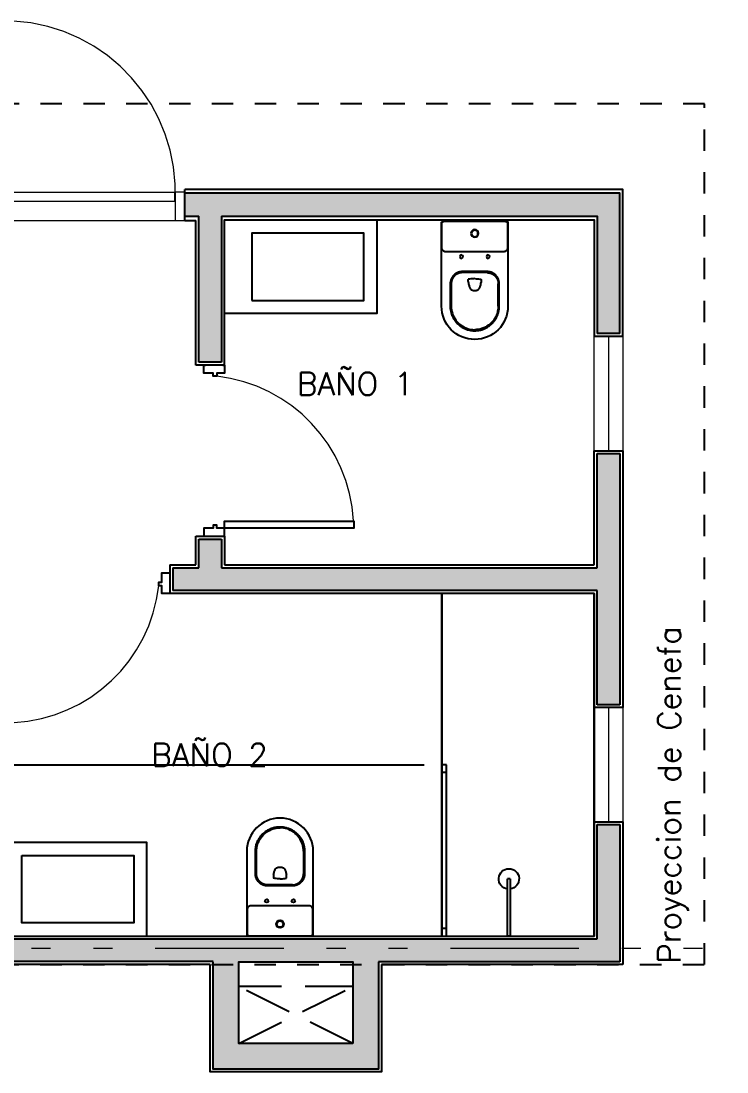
# Model space of a CAD drawing. Header units: metres. Extents: x 219 to 707, y -561 to -17.
# Drawn here: x 359.91 to 363.62, y -280.71 to -275.19 of the extents above; entities that cross this region are included whole.
import ezdxf

# ---------------------------------------------------------------- set-up
doc = ezdxf.new("R2010")
doc.units = ezdxf.units.M
for name, pattern in [('CYPE_RAYA', [0.225, 0.1125, -0.1125]), ('CYPE_RAYAPUNTOPUNTO', [0.45, 0.225, -0.075, 0, -0.075, 0, -0.075]), ('HIDDEN', [0.375, 0.25, -0.125]), ('HIDDEN2', [4.7625, 3.175, -1.5875])]:
    doc.linetypes.add(name, pattern=pattern)
for name, color, linetype in [('6', 6, 'Continuous'), ('A-Aberturas', 2, 'Continuous'), ('A-Equipamiento fijo', 253, 'Continuous'), ('A-Muros', 4, 'Continuous'), ('A-Proyección', 1, 'HIDDEN'), ('A-Revoques', 1, 'Continuous'), ('A-Texto', 3, 'Continuous'), ('Dr Ejes en bloque', 4, 'Continuous')]:
    doc.layers.add(name, color=color, linetype=linetype)
doc.layers.add('COTAS_REPLANTEO', color=7, linetype='CYPE_RAYAPUNTOPUNTO', lineweight=0)
doc.layers.add('M1-Muro Común 20', color=12, linetype='Continuous', transparency=0.5)
doc.styles.add('T12', font='romans.shx', dxfattribs={"height": 0.12})

# ---------------------------------------------------------------- blocks, each defined once
blk = doc.blocks.new('P230+cd23f_p')
at = {"layer": 'A-Equipamiento fijo'}
for p, q in [((-146.3, 0), (146.3, 0)), ((146.3, 0), (147.1, 0)), ((162.3, 0), (170.4, 0)), ((-174.4, -4), (-174.4, -445)), ((-172.3, -10), (-172.3, -138.8)), ((-172.3, -10), (-172.3, -10)), ((-172.3, -10), (-172.3, -138.8)), ((-170.4, 0), (-162.3, 0)), ((-162.3, 0), (-147.5, 0)), ((-147.5, 0), (-147.5, 0)), ((-147.5, 0), (-147.1, 0)), ((-147.1, 0), (-146.3, 0)), ((147.1, 0), (147.5, 0)), ((147.5, 0), (147.5, 0)), ((147.5, 0), (162.3, 0)), ((172.3, -138.8), (172.3, -10)), ((172.3, -10), (172.3, -10)), ((172.3, -138.8), (172.3, -10)), ((174.4, -445), (174.4, -4)), ((-172.3, -138.8), (-172.3, -138.8)), ((-152.3, -158.8), (152.3, -158.8)), ((-152.3, -158.8), (-152.3, -158.8)), ((-152.3, -158.8), (152.3, -158.8)), ((152.3, -158.8), (152.3, -158.8)), ((172.3, -138.8), (172.3, -138.8)), ((-65, -263.2), (65, -263.2)), ((-65, -268.6), (65, -268.6)), ((-128.8, -445), (-128.8, -327)), ((-123.4, -445), (-123.4, -327)), ((-33.8, -303.8), (-33.7, -303.5)), ((33.7, -303.5), (33.8, -303.8)), ((123.4, -327), (123.4, -445)), ((128.8, -327), (128.8, -445))]:
    blk.add_line(p, q, dxfattribs=at)
for points in [[(-172.3, -138.8, 0), (-172.2, -140.5, 0), (-172, -142.1, 0), (-171.7, -143.8, 0), (-171.2, -145.4, 0), (-170.6, -147, 0), (-169.8, -148.5, 0), (-168.9, -149.9, 0), (-167.9, -151.3, 0), (-166.8, -152.5, 0), (-165.6, -153.7, 0), (-164.3, -154.8, 0), (-162.9, -155.7, 0), (-161.5, -156.6, 0), (-159.9, -157.3, 0), (-158.3, -157.9, 0), (-156.7, -158.3, 0), (-155.3, -158.6, 0), (-153.8, -158.7, 0), (-152.3, -158.8, 0)], [(-172.3, -138.8, 0), (-172.3, -139.8, 0), (-172.2, -140.8, 0), (-172.1, -141.8, 0), (-171.9, -142.9, 0), (-171.7, -143.9, 0), (-171.4, -144.9, 0), (-171, -145.8, 0), (-170.6, -146.8, 0), (-170.2, -147.7, 0), (-169.7, -148.7, 0), (-169.2, -149.6, 0), (-168.6, -150.4, 0), (-168, -151.3, 0), (-167.3, -152.1, 0), (-166.6, -152.8, 0), (-165.8, -153.5, 0), (-165.1, -154.2, 0), (-164.2, -154.8, 0), (-163.4, -155.4, 0), (-162.5, -156, 0), (-161.6, -156.5, 0), (-160.7, -157, 0), (-159.7, -157.4, 0), (-158.7, -157.7, 0), (-157.7, -158, 0), (-156.7, -158.3, 0), (-155.7, -158.5, 0), (-154.7, -158.6, 0), (-153.6, -158.7, 0), (-152.6, -158.8, 0), (-152.4, -158.8, 0)], [(152.3, -158.8, 0), (154, -158.7, 0), (155.7, -158.5, 0), (157.3, -158.1, 0), (158.9, -157.7, 0), (160.5, -157, 0), (162, -156.3, 0), (163.5, -155.4, 0), (164.8, -154.4, 0), (166.1, -153.3, 0), (167.3, -152.1, 0), (168.3, -150.8, 0), (169.3, -149.4, 0), (170.1, -147.9, 0), (170.8, -146.4, 0), (171.4, -144.8, 0), (171.8, -143.2, 0), (172.1, -141.7, 0), (172.3, -140.3, 0), (172.3, -138.8, 0)], [(152.5, -158.8, 0), (153.3, -158.8, 0), (154.3, -158.7, 0), (155.4, -158.5, 0), (156.4, -158.4, 0), (157.4, -158.1, 0), (158.4, -157.8, 0), (159.4, -157.5, 0), (160.3, -157.1, 0), (161.3, -156.7, 0), (162.2, -156.2, 0), (163.1, -155.6, 0), (164, -155, 0), (164.8, -154.4, 0), (165.6, -153.7, 0), (166.4, -153, 0), (167.1, -152.3, 0), (167.7, -151.5, 0), (168.4, -150.7, 0), (169, -149.9, 0), (169.5, -149, 0), (170, -148.1, 0), (170.5, -147.1, 0), (170.9, -146.2, 0), (171.3, -145.2, 0), (171.6, -144.2, 0), (171.8, -143.2, 0), (172, -142.2, 0), (172.2, -141.1, 0), (172.3, -140.1, 0), (172.3, -139.1, 0), (172.3, -138.8, 0)], [(-128.8, -327, 0), (-128.7, -323.6, 0), (-128.5, -320.1, 0), (-128, -316.6, 0), (-127.3, -313.1, 0), (-126.4, -309.6, 0), (-125.3, -306.1, 0), (-124.1, -302.8, 0), (-122.6, -299.5, 0), (-120.9, -296.2, 0), (-119.1, -293.1, 0), (-117.1, -290.1, 0), (-114.9, -287.2, 0), (-112.6, -284.5, 0), (-110.1, -281.9, 0), (-107.5, -279.4, 0), (-104.8, -277, 0), (-101.9, -274.9, 0), (-98.9, -272.9, 0), (-95.8, -271.1, 0), (-92.5, -269.4, 0), (-89.2, -267.9, 0), (-85.9, -266.7, 0), (-82.4, -265.6, 0), (-78.9, -264.7, 0), (-75.4, -264, 0), (-71.9, -263.5, 0), (-68.4, -263.3, 0), (-65, -263.2, 0)], [(-65, -268.6, 0), (-66.2, -268.6, 0), (-67.6, -268.6, 0), (-68.7, -268.7, 0), (-69.9, -268.8, 0), (-71, -268.9, 0), (-71.9, -269, 0), (-73.1, -269.2, 0), (-74.2, -269.3, 0), (-75.2, -269.5, 0), (-76.1, -269.7, 0), (-77.4, -269.9, 0), (-78.8, -270.2, 0), (-80, -270.5, 0), (-81.2, -270.8, 0), (-82.3, -271.2, 0), (-83.1, -271.4, 0), (-83.9, -271.7, 0), (-84.7, -271.9, 0), (-85.5, -272.3, 0), (-86.3, -272.6, 0), (-87.2, -272.9, 0), (-88.2, -273.4, 0), (-89, -273.8, 0), (-89.6, -274, 0), (-90.2, -274.3, 0), (-90.9, -274.7, 0), (-91.7, -275.1, 0), (-92.4, -275.4, 0), (-92.8, -275.7, 0), (-93.5, -276.1, 0), (-94.1, -276.4, 0), (-94.7, -276.7, 0), (-95.3, -277.1, 0), (-95.9, -277.4, 0), (-96.7, -277.9, 0), (-97.2, -278.3, 0), (-98, -278.8, 0), (-98.8, -279.3, 0), (-99.7, -280, 0), (-100.6, -280.6, 0), (-101.2, -281.1, 0), (-101.9, -281.7, 0), (-102.3, -282, 0), (-102.9, -282.5, 0), (-103.7, -283.2, 0), (-104.3, -283.8, 0), (-104.7, -284.2, 0), (-105.1, -284.6, 0), (-105.5, -285, 0), (-105.9, -285.4, 0), (-106.3, -285.7, 0), (-106.7, -286.2, 0), (-107.5, -286.9, 0), (-108.4, -287.9, 0), (-109.2, -288.7, 0), (-109.8, -289.5, 0), (-110.5, -290.3, 0), (-111.1, -291.1, 0), (-111.8, -292, 0), (-112.5, -292.9, 0), (-113.1, -293.9, 0), (-113.7, -294.7, 0), (-114.4, -295.8, 0), (-114.8, -296.4, 0), (-115.1, -296.9, 0), (-115.4, -297.4, 0), (-115.7, -298, 0), (-116, -298.6, 0), (-116.3, -299.1, 0), (-116.4, -299.4, 0), (-116.6, -299.6, 0), (-116.7, -299.9, 0), (-116.9, -300.2, 0), (-117.1, -300.6, 0), (-117.4, -301.3, 0), (-117.7, -301.9, 0), (-118, -302.4, 0), (-118.2, -302.9, 0), (-118.4, -303.4, 0), (-118.7, -304.1, 0), (-119, -304.8, 0), (-119.7, -306.5, 0), (-120.3, -307.9, 0), (-120.8, -309.4, 0), (-121.2, -311, 0), (-121.6, -312.6, 0), (-122, -314.2, 0), (-122.3, -315.8, 0), (-122.5, -316.9, 0), (-122.7, -318, 0), (-122.9, -319.1, 0), (-123, -320.3, 0), (-123.1, -321.2, 0), (-123.2, -322.1, 0), (-123.3, -322.8, 0), (-123.3, -323.5, 0), (-123.3, -324.2, 0), (-123.4, -325.1, 0), (-123.4, -325.4, 0), (-123.4, -325.6, 0), (-123.4, -325.8, 0), (-123.4, -326.2, 0), (-123.4, -326.4, 0), (-123.4, -326.6, 0), (-123.4, -326.7, 0), (-123.4, -326.8, 0), (-123.4, -327, 0)], [(65, -263.2, 0), (68.4, -263.3, 0), (71.9, -263.5, 0), (75.4, -264, 0), (78.9, -264.7, 0), (82.4, -265.6, 0), (85.9, -266.7, 0), (89.2, -267.9, 0), (92.5, -269.4, 0), (95.8, -271.1, 0), (98.9, -272.9, 0), (101.9, -274.9, 0), (104.8, -277, 0), (107.5, -279.4, 0), (110.1, -281.9, 0), (112.6, -284.5, 0), (114.9, -287.2, 0), (117.1, -290.1, 0), (119.1, -293.1, 0), (120.9, -296.2, 0), (122.6, -299.5, 0), (124.1, -302.8, 0), (125.3, -306.1, 0), (126.4, -309.6, 0), (127.3, -313.1, 0), (128, -316.6, 0), (128.5, -320.1, 0), (128.7, -323.6, 0), (128.8, -327, 0)], [(65, -268.6, 0), (66.2, -268.6, 0), (67.6, -268.6, 0), (68.7, -268.7, 0), (69.9, -268.8, 0), (71, -268.9, 0), (71.9, -269, 0), (73.1, -269.2, 0), (74.2, -269.3, 0), (75.2, -269.5, 0), (76.1, -269.7, 0), (77.4, -269.9, 0), (78.8, -270.2, 0), (80, -270.5, 0), (81.2, -270.8, 0), (82.3, -271.2, 0), (83.1, -271.4, 0), (83.9, -271.7, 0), (84.7, -271.9, 0), (85.5, -272.3, 0), (86.3, -272.6, 0), (87.2, -272.9, 0), (88.3, -273.5, 0), (89.2, -273.9, 0), (89.8, -274.1, 0), (90.7, -274.6, 0), (91.6, -275, 0), (92.4, -275.4, 0), (92.9, -275.7, 0), (93.7, -276.2, 0), (94.3, -276.5, 0), (95.1, -276.9, 0), (95.7, -277.3, 0), (96.6, -277.8, 0), (97.2, -278.3, 0), (98, -278.8, 0), (98.8, -279.3, 0), (99.7, -280, 0), (100.6, -280.6, 0), (101.4, -281.3, 0), (102.1, -281.9, 0), (102.8, -282.4, 0), (103.8, -283.3, 0), (104.8, -284.2, 0), (105.6, -285, 0), (106.3, -285.7, 0), (106.8, -286.2, 0), (107.5, -286.9, 0), (108.5, -288, 0), (109.2, -288.8, 0), (109.9, -289.5, 0), (110.5, -290.3, 0), (111.1, -291.1, 0), (112, -292.2, 0), (112.8, -293.4, 0), (113.6, -294.6, 0), (114.4, -295.8, 0), (114.8, -296.6, 0), (115.2, -297.2, 0), (115.6, -297.9, 0), (116, -298.6, 0), (116.3, -299.1, 0), (116.5, -299.5, 0), (116.7, -299.8, 0), (116.8, -300.1, 0), (117.1, -300.6, 0), (117.5, -301.4, 0), (117.8, -302.1, 0), (118.1, -302.6, 0), (118.3, -303.2, 0), (118.7, -304, 0), (119, -304.8, 0), (119.8, -306.8, 0), (120.4, -308.4, 0), (121, -310.3, 0), (121.5, -312.1, 0), (121.9, -313.8, 0), (122.3, -315.8, 0), (122.5, -316.9, 0), (122.7, -318, 0), (122.9, -319.1, 0), (123, -320.3, 0), (123.1, -321.2, 0), (123.2, -322.1, 0), (123.3, -322.8, 0), (123.3, -323.5, 0), (123.3, -324.2, 0), (123.4, -325.1, 0), (123.4, -325.4, 0), (123.4, -325.7, 0), (123.4, -326.2, 0), (123.4, -326.4, 0), (123.4, -326.6, 0), (123.4, -326.7, 0), (123.4, -326.8, 0), (123.4, -327, 0)], [(0, -300, 0), (-6.7, -300.4, 0), (-13.4, -300.9, 0), (-20.2, -301.6, 0), (-27, -302.4, 0), (-33.7, -303.5, 0)], [(-23.5, -352.3, 0), (-25.1, -349.4, 0), (-26.5, -346.4, 0), (-27.8, -343.3, 0), (-29, -340.2, 0), (-30, -337.1, 0), (-31.2, -333.1, 0), (-32.1, -329, 0), (-32.8, -324.9, 0), (-33.3, -320.8, 0)], [(0, -300, 0), (6.7, -300.4, 0), (13.4, -300.9, 0), (20.2, -301.6, 0), (27, -302.4, 0), (33.7, -303.5, 0)], [(33.3, -320.8, 0), (32.8, -324.9, 0), (32.1, -329, 0), (31.2, -333.1, 0), (30, -337.1, 0), (28.7, -341, 0), (27.2, -344.8, 0), (25.4, -348.6, 0), (23.5, -352.3, 0)], [(-15.5, -359.4, 0), (-16.7, -358.8, 0), (-17.9, -358.2, 0), (-19, -357.4, 0), (-20.1, -356.5, 0), (-20.9, -355.8, 0), (-21.6, -355, 0), (-22.3, -354.1, 0), (-22.9, -353.2, 0), (-23.5, -352.3, 0)], [(0, -362.5, 0), (-2.7, -362.5, 0), (-5.3, -362.2, 0), (-7.9, -361.8, 0), (-10.4, -361.2, 0), (-12.9, -360.4, 0), (-15.5, -359.4, 0)], [(15.5, -359.4, 0), (12.9, -360.4, 0), (10.4, -361.2, 0), (7.9, -361.8, 0), (5.3, -362.2, 0), (2.7, -362.5, 0), (0, -362.5, 0)], [(23.5, -352.3, 0), (22.8, -353.5, 0), (22, -354.6, 0), (21.1, -355.6, 0), (20.1, -356.5, 0), (19, -357.4, 0), (17.9, -358.2, 0), (16.7, -358.8, 0), (15.5, -359.4, 0)], [(0, -573.8, 0), (-0.4, -573.8, 0), (-0.6, -573.8, 0), (-0.6, -573.8, 0), (-0.6, -573.8, 0), (-0.6, -573.8, 0), (-0.6, -573.8, 0), (-0.6, -573.8, 0), (-0.6, -573.8, 0), (-4.8, -573.8, 0), (-10.1, -573.4, 0), (-12.7, -573.2, 0), (-13, -573.2, 0), (-13.2, -573.2, 0), (-13.2, -573.2, 0), (-13.2, -573.2, 0), (-13.2, -573.2, 0), (-13.2, -573.2, 0), (-13.2, -573.2, 0), (-13.2, -573.2, 0), (-13.2, -573.2, 0), (-16.5, -572.8, 0), (-19.7, -572.3, 0), (-24.3, -571.5, 0), (-28.8, -570.6, 0), (-29.3, -570.5, 0), (-29.8, -570.3, 0), (-30.3, -570.2, 0), (-30.8, -570.1, 0), (-31.3, -570, 0), (-31.8, -569.9, 0), (-32.3, -569.7, 0), (-32.7, -569.6, 0), (-34.6, -569.1, 0), (-37.4, -568.3, 0), (-40.1, -567.4, 0), (-42.5, -566.6, 0), (-42.8, -566.5, 0), (-43, -566.4, 0), (-43.3, -566.3, 0), (-43.6, -566.2, 0), (-43.8, -566.2, 0), (-44.1, -566.1, 0), (-44.4, -566, 0), (-47.3, -564.9, 0), (-50.1, -563.7, 0), (-52.6, -562.6, 0), (-52.8, -562.5, 0), (-53, -562.4, 0), (-53.2, -562.3, 0), (-53.5, -562.2, 0), (-54, -562, 0), (-56.2, -560.9, 0), (-60, -559, 0), (-63.6, -557, 0), (-67.3, -554.9, 0), (-71.9, -551.9, 0), (-73.9, -550.5, 0), (-74.2, -550.4, 0), (-74.4, -550.2, 0), (-74.6, -550, 0), (-74.8, -549.9, 0), (-75.1, -549.7, 0), (-75.3, -549.6, 0), (-75.5, -549.4, 0), (-79.6, -546.3, 0), (-83.6, -543.1, 0), (-87, -540.1, 0), (-88.4, -538.7, 0), (-88.6, -538.5, 0), (-88.8, -538.3, 0), (-89, -538.2, 0), (-89.2, -538, 0), (-89.4, -537.8, 0), (-89.6, -537.6, 0), (-92.3, -534.9, 0), (-94.9, -532.1, 0), (-97.2, -529.6, 0), (-98.1, -528.5, 0), (-98.2, -528.4, 0), (-98.4, -528.2, 0), (-98.5, -528.1, 0), (-98.6, -528, 0), (-98.7, -527.8, 0), (-98.8, -527.7, 0), (-98.9, -527.6, 0), (-101.1, -524.8, 0), (-103.3, -522, 0), (-103.7, -521.4, 0), (-104.2, -520.8, 0), (-104.6, -520.3, 0), (-105, -519.7, 0), (-105.4, -519.1, 0), (-105.8, -518.6, 0), (-106.2, -518, 0), (-106.6, -517.4, 0), (-109.2, -513.4, 0), (-110.4, -511.4, 0), (-111, -510.4, 0), (-111.3, -509.9, 0), (-111.5, -509.6, 0), (-111.6, -509.5, 0), (-111.6, -509.4, 0), (-111.6, -509.4, 0), (-111.6, -509.4, 0), (-111.6, -509.3, 0), (-111.6, -509.3, 0), (-111.6, -509.3, 0), (-111.6, -509.3, 0), (-111.6, -509.3, 0), (-111.6, -509.3, 0), (-111.6, -509.3, 0), (-111.6, -509.3, 0), (-111.6, -509.3, 0), (-111.7, -509.3, 0), (-111.7, -509.3, 0), (-111.7, -509.2, 0), (-111.8, -509.1, 0), (-111.9, -508.9, 0), (-112, -508.6, 0), (-112.4, -508, 0), (-112.9, -507, 0), (-113.3, -506.4, 0), (-113.3, -506.3, 0), (-113.5, -506, 0), (-113.6, -505.7, 0), (-113.8, -505.4, 0), (-114, -505.1, 0), (-114.1, -504.8, 0), (-115.8, -501.4, 0), (-117.7, -497.5, 0), (-119.3, -493.6, 0), (-120.7, -490.1, 0), (-121.3, -488.5, 0), (-121.3, -488.3, 0), (-121.4, -488.1, 0), (-121.5, -487.9, 0), (-121.6, -487.7, 0), (-121.6, -487.5, 0), (-121.7, -487.3, 0), (-122.9, -483.6, 0), (-124, -479.9, 0), (-124.2, -479.1, 0), (-124.5, -478.3, 0), (-124.7, -477.4, 0), (-124.9, -476.6, 0), (-125.1, -475.7, 0), (-125.3, -474.9, 0), (-125.5, -474.1, 0), (-126.6, -469, 0), (-127, -466.8, 0), (-127, -466.6, 0), (-127.1, -466.4, 0), (-127.1, -466.2, 0), (-127.1, -466, 0), (-127.2, -465.5, 0), (-127.5, -463.5, 0), (-128.1, -458.9, 0), (-128.5, -454.3, 0), (-128.8, -449.6, 0), (-128.8, -445, 0)], [(-123.4, -445, 0), (-123, -454.3, 0), (-122, -463.7, 0), (-120.1, -473.2, 0), (-117.5, -482.6, 0), (-114.2, -491.8, 0), (-110.1, -500.8, 0), (-105.2, -509.4, 0), (-99.7, -517.6, 0), (-93.7, -525.3, 0), (-87, -532.5, 0), (-79.9, -539, 0), (-72.2, -545, 0), (-64.2, -550.4, 0), (-55.8, -555.1, 0), (-47, -559.1, 0), (-38, -562.4, 0), (-28.7, -565, 0), (-19.3, -566.9, 0), (-9.7, -568, 0), (0, -568.4, 0)], [(128.8, -445, 0), (128.8, -448.9, 0), (128.6, -452.9, 0), (128.3, -456.8, 0), (127.7, -462, 0), (127.4, -464.2, 0), (127.4, -464.5, 0), (127.3, -464.7, 0), (127.3, -465, 0), (127.2, -465.3, 0), (127.2, -465.5, 0), (127.2, -465.8, 0), (127.1, -466, 0), (126.4, -469.8, 0), (125.6, -473.6, 0), (125.4, -474.7, 0), (125.1, -475.6, 0), (124.9, -476.6, 0), (124.6, -477.6, 0), (124.4, -478.6, 0), (123, -483.5, 0), (122.3, -485.6, 0), (122, -486.5, 0), (121.9, -486.6, 0), (121.9, -486.8, 0), (121.9, -486.9, 0), (121.8, -487, 0), (121.8, -487.1, 0), (121.7, -487.2, 0), (121.7, -487.3, 0), (120, -492, 0), (118, -496.7, 0), (115.9, -501.3, 0), (113.6, -505.8, 0), (113.4, -506.1, 0), (113.4, -506.2, 0), (113.3, -506.3, 0), (113.3, -506.4, 0), (113.2, -506.5, 0), (113.2, -506.6, 0), (113.1, -506.6, 0), (112.9, -507.1, 0), (112.4, -507.9, 0), (112, -508.7, 0), (111.8, -509.1, 0), (111.7, -509.2, 0), (111.7, -509.3, 0), (111.6, -509.3, 0), (111.6, -509.3, 0), (111.6, -509.3, 0), (111.6, -509.3, 0), (111.6, -509.3, 0), (110.8, -510.8, 0), (109.9, -512.3, 0), (109, -513.7, 0), (108.1, -515.2, 0), (107.1, -516.6, 0), (106, -518.2, 0), (104.7, -520.1, 0), (102.6, -522.9, 0), (100.5, -525.7, 0), (100, -526.2, 0), (99.6, -526.7, 0), (99.1, -527.3, 0), (98.8, -527.7, 0), (98.6, -528, 0), (98.3, -528.3, 0), (98.1, -528.6, 0), (97.8, -528.8, 0), (95.6, -531.4, 0), (93.3, -533.9, 0), (91.2, -536, 0), (91, -536.3, 0), (90.7, -536.5, 0), (90.4, -536.8, 0), (90.1, -537.1, 0), (89.8, -537.3, 0), (89.6, -537.6, 0), (85.8, -541.1, 0), (81.9, -544.5, 0), (78.4, -547.3, 0), (76.8, -548.5, 0), (76.1, -549, 0), (76, -549.1, 0), (75.9, -549.1, 0), (75.8, -549.2, 0), (75.7, -549.2, 0), (75.7, -549.3, 0), (75.6, -549.3, 0), (75.5, -549.4, 0), (71.6, -552.1, 0), (67.6, -554.7, 0), (63.5, -557.1, 0), (60.7, -558.6, 0), (57.9, -560.1, 0), (55.4, -561.3, 0), (55.2, -561.4, 0), (54.9, -561.5, 0), (54.7, -561.7, 0), (54.5, -561.8, 0), (54.2, -561.9, 0), (54, -562, 0), (53.7, -562.1, 0), (53.5, -562.2, 0), (48.4, -564.4, 0), (46.2, -565.3, 0), (45.2, -565.7, 0), (45, -565.7, 0), (44.9, -565.8, 0), (44.8, -565.8, 0), (44.6, -565.9, 0), (44.5, -565.9, 0), (44.4, -566, 0), (41.1, -567.1, 0), (37.8, -568.2, 0), (37, -568.4, 0), (36.3, -568.6, 0), (35.5, -568.8, 0), (34.8, -569.1, 0), (34, -569.3, 0), (33.1, -569.5, 0), (31.8, -569.9, 0), (26.5, -571.1, 0), (21.2, -572.1, 0), (15.8, -572.9, 0), (15.1, -573, 0), (14.8, -573, 0), (14.5, -573, 0), (14.3, -573, 0), (13.4, -573.1, 0), (11.9, -573.3, 0), (9.2, -573.5, 0), (4.4, -573.8, 0), (1.3, -573.8, 0), (0.9, -573.8, 0), (0.8, -573.8, 0), (0.8, -573.8, 0), (0.8, -573.8, 0), (0.8, -573.8, 0), (0.8, -573.8, 0), (0.5, -573.8, 0), (0, -573.8, 0)], [(123.4, -445, 0), (123, -454.3, 0), (122, -463.7, 0), (120.1, -473.2, 0), (117.5, -482.6, 0), (114.2, -491.8, 0), (110.1, -500.8, 0), (105.2, -509.4, 0), (99.7, -517.6, 0), (93.7, -525.3, 0), (87, -532.5, 0), (79.9, -539, 0), (72.2, -545, 0), (64.2, -550.4, 0), (55.8, -555.1, 0), (47, -559.1, 0), (38, -562.4, 0), (28.7, -565, 0), (19.3, -566.9, 0), (9.7, -568, 0), (0, -568.4, 0)]]:
    blk.add_polyline3d(points, dxfattribs=at)
for centre, radius in [((0, -62.7), 20), ((0, -62.7), 17), ((-70, -184.4), 9), ((70, -184.4), 9)]:
    blk.add_circle(centre, radius, dxfattribs=at)
for centre, radius, start, end in [((-170.4, -4), 4, 90, 180), ((-162.3, -10), 10, 114.5584, 175.4865), ((-162.3, -10), 10, 175.4978, 180), ((-162.3, -10), 10, 112.355, 114.5705), ((-162.3, -10), 10, 89.9998, 112.3626), ((162.3, -10), 10, 67.6393, 90.0002), ((162.3, -10), 10, 65.4505, 67.6469), ((162.3, -10), 10, 4.524, 65.4626), ((170.4, -4), 4, 0, 90), ((162.3, -10), 10, 0, 4.5127), ((104.2, -308.3), 138.1, 178.1307, 185.1864), ((-104.2, -308.3), 138.1, 354.8136, 1.8693), ((0, -445), 174.4, 180, 0)]:
    blk.add_arc(centre, radius, start, end, dxfattribs=at)
blk = doc.blocks.new('Ducha')
for p, q in [((-0.0075, 0.3), (0.0075, 0.3)), ((-0.0075, 0.3), (-0.0075, 0)), ((0.0075, 0), (0.0075, 0.3)), ((-0.0075, 0), (0.0075, 0))]:
    blk.add_line(p, q)
blk.add_arc((0, 0.3), 0.0534, 278.1194, 261.8806)
blk = doc.blocks.new('A$C2c186234')
at = {"layer": 'A-Proyección', "linetype": 'CYPE_RAYA'}
blk.add_lwpolyline([(-3.0369, 2.2498), (-0.0211, 0.0013), (1.9795, 0.0004), (1.9796, 0.5189), (5.6937, 0.5188), (5.6937, 5.0412), (0.4839, 5.0412), (0.4844, 4.4271), (-3.0303, 4.4244)], close=True, dxfattribs=at)
blk = doc.blocks.new('DSADADASDAS')
at = {"layer": 'COTAS_REPLANTEO', "ltscale": 3}
blk.add_line((110.0984, 134.1088, -0.525), (141.6696, 134.1088, -0.525), dxfattribs=at)

msp = doc.modelspace()

# ---------------------------------------------------------------- hatches: boundary and pattern name
at = {"layer": 'M1-Muro Común 20', "transparency": 33554687}
h = msp.add_hatch(color=256, dxfattribs=at)
h.dxf.hatch_style = 1
h.paths.add_polyline_path([(359.7146, -278.1822), (359.7785, -278.1822), (359.7785, -278.0622), (359.5944, -278.0622), (359.5944, -280.6503), (359.707, -280.6503), (359.707, -280.5653), (359.7144, -280.132), (360.9196, -280.132), (360.9196, -280.6967), (361.7895, -280.6967), (361.7896, -280.1321), (363.0564, -280.1322), (363.0564, -279.4122), (362.9364, -279.4122), (362.9364, -280.0122), (359.7146, -280.0122)])
h.paths.add_polyline_path([(361.0546, -280.1321), (361.6546, -280.1321), (361.6545, -280.5617), (361.0546, -280.5617), (361.0546, -280.2637), (361.0537, -280.2633), (361.0546, -280.2633)], flags=16)
h.paths.add_polyline_path([(363.0564, -277.4622), (362.9364, -277.4622), (362.9364, -278.0622), (360.9644, -278.0622), (360.9644, -277.9122), (360.8444, -277.9122), (360.8444, -278.0622), (360.7085, -278.0622), (360.7085, -278.1822), (362.9364, -278.1822), (362.9364, -278.7822), (363.0564, -278.7822)])
h.paths.add_polyline_path([(363.0564, -276.0948), (360.7712, -276.0948), (360.7712, -276.1837), (360.7712, -276.2148), (360.8444, -276.2148), (360.8444, -276.9822), (360.9644, -276.9822), (360.9644, -276.2148), (362.9364, -276.2148), (362.9364, -276.8322), (363.0564, -276.8322)])

# ---------------------------------------------------------------- linework, layer by layer
at = {"layer": '6'}
for p, q in [((362.9214, -278.1972), (362.9214, -279.9972, 0)), ((359.7294, -279.0972, 0), (362.0294, -279.0972, 0))]:
    msp.add_line(p, q, dxfattribs=at)
at = {"layer": 'A-Aberturas'}
for p, q in [((362.1214, -279.9972, 0), (362.1214, -279.0972, 0)), ((362.1464, -279.0972, 0), (362.1214, -279.0972, 0)), ((362.1214, -279.0972, 0), (362.1214, -279.1372, 0)), ((362.1464, -279.9972, 0), (362.1464, -279.0972, 0)), ((362.1464, -279.9972, 0), (362.1464, -279.0972, 0)), ((362.1464, -279.1372, 0), (362.1464, -279.0972, 0)), ((362.1214, -279.1372, 0), (362.1464, -279.1372, 0)), ((362.1464, -279.9572, 0), (362.1214, -279.9572, 0)), ((362.1214, -279.9572, 0), (362.1214, -279.9972, 0)), ((362.1464, -279.9972, 0), (362.1464, -279.9572, 0))]:
    msp.add_line(p, q, dxfattribs=at)
at = {"layer": 'A-Aberturas', "linetype": 'HIDDEN2', "lineweight": 0, "elevation": 0}
for points in [[(359.8212, -276.0883), (360.7212, -276.0883), (360.7212, -276.1383), (359.8212, -276.1383)], [(360.7212, -276.2383), (360.7712, -276.2383), (360.7712, -276.0882), (360.7212, -276.0883)], [(362.9214, -276.8472), (363.0714, -276.8472), (363.0714, -277.4472), (362.9214, -277.4472)], [(362.9214, -278.7972), (363.0714, -278.7972), (363.0714, -279.3972), (362.9214, -279.3972)]]:
    msp.add_lwpolyline(points, close=True, dxfattribs=at)
for points in [[(359.8212, -276.2384), (360.7212, -276.2384)], [(362.9964, -276.8472), (362.9964, -277.4472)], [(362.9964, -278.7972), (362.9964, -279.3972)]]:
    msp.add_lwpolyline(points, dxfattribs=at)
at = {"layer": 'A-Aberturas', "elevation": 0}
for points in [[(360.9704, -276.9972), (360.9794, -276.9972), (360.9794, -277.04), (360.9389, -277.04), (360.9389, -277.0557), (360.9209, -277.0557), (360.9209, -277.04), (360.8714, -277.04), (360.8714, -276.9972), (360.8804, -276.9972)], [(360.9704, -277.8972), (360.9794, -277.8972), (360.9794, -277.8544), (360.9389, -277.8544), (360.9389, -277.8387), (360.9209, -277.8387), (360.9209, -277.8544), (360.8714, -277.8544), (360.8714, -277.8972), (360.8804, -277.8972)], [(360.6935, -278.1972), (360.6935, -278.1972), (360.6507, -278.1972), (360.6507, -278.1567), (360.635, -278.1567), (360.635, -278.1387), (360.6507, -278.1387), (360.6507, -278.0892), (360.6935, -278.0892), (360.6935, -278.0982)]]:
    msp.add_lwpolyline(points, dxfattribs=at)
msp.add_lwpolyline([(360.9794, -277.8544), (360.9794, -277.8184), (361.6591, -277.8184), (361.6591, -277.8544)], close=True, dxfattribs=at)
at = {"layer": 'A-Aberturas', "linetype": 'HIDDEN2', "lineweight": 0}
for centre, radius, start, end in [((359.8212, -276.0883, 0), 0.9, 356.8153, 86.8153), ((360.8476, -277.8624, 0), 0.8118, 3.2644, 83.5467), ((359.8283, -278.0654, 0), 0.8118, 273.2644, 353.5467)]:
    msp.add_arc(centre, radius, start, end, dxfattribs=at)
at = {"layer": 'A-Equipamiento fijo'}
msp.add_line((362.1214, -279.9972, 0), (362.1214, -278.1972, 0), dxfattribs=at)
at = {"layer": 'A-Equipamiento fijo', "elevation": 0}
for points in [[(360.9794, -276.7259), (360.9794, -276.2348), (361.7794, -276.2348), (361.7794, -276.7259)], [(361.1232, -276.6576), (361.7118, -276.6576), (361.7118, -276.3048), (361.1232, -276.3048)], [(359.7714, -279.5061), (359.7714, -279.9972), (360.5714, -279.9972), (360.5714, -279.5061)], [(359.9151, -279.5744), (360.5038, -279.5744), (360.5038, -279.9273), (359.9151, -279.9273)]]:
    msp.add_lwpolyline(points, close=True, dxfattribs=at)
at = {"layer": 'A-Equipamiento fijo'}
msp.add_lwpolyline([(362.1214, -279.9972), (362.9214, -279.9972), (362.9214, -278.1972), (362.1214, -278.1972)], close=True, dxfattribs=at)
at = {"layer": 'A-Muros'}
for p, q in [((360.7713, -276.2383, 0), (360.771, -276.0748)), ((360.8444, -276.9822, 0), (360.8444, -276.2148, 0)), ((360.9644, -276.2148, 0), (360.9644, -276.9822, 0)), ((363.0564, -276.8322, 0), (362.9364, -276.8322, 0)), ((360.9644, -276.9822, 0), (360.8444, -276.9822, 0)), ((362.9364, -278.0622, 0), (362.9364, -277.4622, 0)), ((362.9364, -277.4622, 0), (363.0564, -277.4622, 0)), ((363.0564, -277.4622, 0), (363.0564, -278.7822, 0)), ((360.8444, -277.9122, 0), (360.9644, -277.9122, 0)), ((360.8444, -278.0622, 0), (360.8444, -277.9122, 0)), ((360.9644, -277.9122, 0), (360.9644, -278.0622, 0)), ((360.7085, -278.0622, 0), (360.7085, -278.1822, 0)), ((360.7085, -278.0622, 0), (360.8444, -278.0622, 0)), ((360.9644, -278.0622, 0), (362.9364, -278.0622, 0)), ((362.9364, -278.1822, 0), (360.7085, -278.1822, 0)), ((362.9364, -278.7822, 0), (362.9364, -278.1822, 0)), ((363.0564, -278.7822, 0), (362.9364, -278.7822, 0)), ((362.9364, -280.0122, 0), (362.9364, -279.4122, 0)), ((362.9364, -279.4122, 0), (363.0564, -279.4122, 0)), ((363.0564, -279.4122, 0), (363.0564, -280.1322, 0)), ((359.7146, -280.0122, 0), (362.9364, -280.0122, 0)), ((360.9196, -280.132, 0), (359.7144, -280.132, 0)), ((363.0564, -280.1322, 0), (361.7896, -280.1321, 0))]:
    msp.add_line(p, q, dxfattribs=at)
for points in [[(363.0564, -276.8322), (363.0564, -276.0948), (360.771, -276.0948)], [(361.7896, -280.1321), (361.7895, -280.6967), (360.9196, -280.6967), (360.9196, -280.1321), (360.9196, -280.1321)]]:
    msp.add_lwpolyline(points, dxfattribs=at)
at = {"layer": 'A-Muros', "elevation": 0}
for points in [[(360.7712, -276.2148), (360.8444, -276.2148)], [(360.9644, -276.2148), (362.9364, -276.2148), (362.9364, -276.8322)]]:
    msp.add_lwpolyline(points, dxfattribs=at)
at = {"layer": 'A-Muros'}
msp.add_lwpolyline([(361.6545, -280.5617), (361.0546, -280.5617), (361.0546, -280.1321), (361.6546, -280.1321)], close=True, dxfattribs=at)
at = {"layer": 'A-Proyección'}
msp.add_line((361.6536, -280.2633), (361.0546, -280.2633), dxfattribs=at)
for points in [[(361.6545, -280.5617), (361.0537, -280.2633)], [(361.0546, -280.5617), (361.6536, -280.2633)]]:
    msp.add_lwpolyline(points, dxfattribs=at)
at = {"layer": 'A-Revoques', "transparency": 33554687}
for p, q in [((360.7712, -276.2383, 0), (360.8294, -276.2384, 0)), ((360.8294, -276.9972, 0), (360.8294, -276.2384, 0)), ((363.0714, -276.8472, 0), (362.9214, -276.8472, 0)), ((360.9794, -276.9972, 0), (360.8294, -276.9972, 0)), ((362.9214, -278.0472, 0), (362.9214, -277.4472, 0)), ((362.9214, -277.4472, 0), (363.0714, -277.4472, 0)), ((363.0714, -277.4472, 0), (363.0714, -278.7972, 0)), ((360.8294, -277.8972, 0), (360.9794, -277.8972, 0)), ((360.8294, -278.0472, 0), (360.8294, -277.8972, 0)), ((360.9794, -277.8972, 0), (360.9794, -278.0472, 0)), ((360.6935, -278.0472, 0), (360.6935, -278.1972, 0)), ((360.6935, -278.0472, 0), (360.8294, -278.0472, 0)), ((360.9794, -278.0472, 0), (362.9214, -278.0472, 0)), ((362.9214, -278.1972, 0), (360.6935, -278.1972, 0)), ((362.9214, -278.7972, 0), (362.9214, -278.1972, 0)), ((363.0714, -278.7972, 0), (362.9214, -278.7972, 0)), ((362.9214, -279.9972, 0), (362.9214, -279.3972, 0)), ((362.9214, -279.3972, 0), (363.0714, -279.3972, 0)), ((363.0714, -279.3972, 0), (363.0714, -280.1472, 0)), ((359.7294, -279.9972, 0), (362.9214, -279.9972, 0)), ((360.9046, -280.1472), (359.7294, -280.147, 0)), ((363.0714, -280.1472, 0), (361.8045, -280.1471))]:
    msp.add_line(p, q, dxfattribs=at)
for points in [[(363.0714, -276.8472), (363.0714, -276.0748), (360.771, -276.0748)], [(361.8045, -280.1472), (361.8045, -280.7117), (360.9046, -280.7117), (360.9046, -280.1472)]]:
    msp.add_lwpolyline(points, dxfattribs=at)
at = {"layer": 'A-Revoques', "transparency": 33554687, "elevation": 0}
msp.add_lwpolyline([(360.9794, -276.9972), (360.9794, -276.2348), (362.9214, -276.2348), (362.9214, -276.8472)], dxfattribs=at)

# ---------------------------------------------------------------- block references
msp.add_blockref('A$C2c186234', (357.8075, -280.6654))
at = {"layer": 'A-Equipamiento fijo', "xscale": -0.001000000000000003, "yscale": 0.001000000000000003, "zscale": 0.001000000000000003}
msp.add_blockref('P230+cd23f_p', (362.2942, -276.2432, 0), dxfattribs=at)
at = {"layer": 'A-Equipamiento fijo', "xscale": 0.001000000000000003, "yscale": 0.001000000000000003, "zscale": 0.001000000000000003, "rotation": 180}
msp.add_blockref('P230+cd23f_p', (361.2714, -279.9972, 0), dxfattribs=at)
at = {"layer": 'A-Equipamiento fijo', "xscale": -1, "rotation": 0.0005083915339110235}
msp.add_blockref('Ducha', (362.4736, -279.9972, 0), dxfattribs=at)
at = {"layer": 'Dr Ejes en bloque'}
msp.add_blockref('DSADADASDAS', (225.7179, -414.1705, 0.525), dxfattribs=at)

# ---------------------------------------------------------------- texts
at = {"layer": 'A-Texto', "style": 'T12'}
for s, p in [('BAÑO 1', (361.3606, -277.1557)), ('BAÑO 2', (360.5956, -279.1057))]:
    msp.add_text(s, height=0.12, dxfattribs=at).set_placement(p)
msp.add_text('Proyeccion de Cenefa', height=0.12, rotation=90, dxfattribs=at).set_placement((363.3754, -280.1434))

doc.saveas('drawing.dxf')
